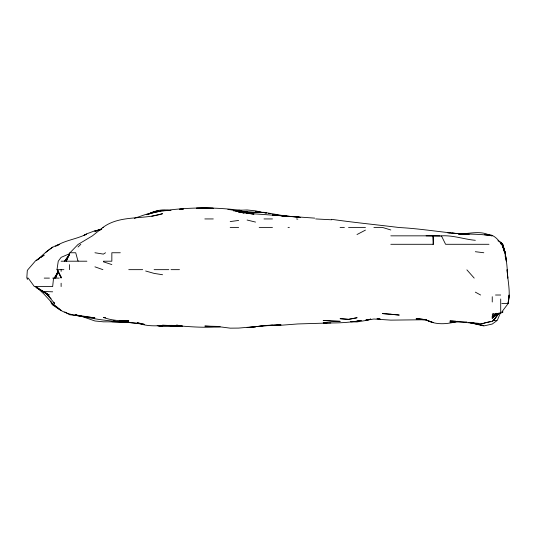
<?xml version="1.0" encoding="UTF-8"?>
<svg xmlns="http://www.w3.org/2000/svg" width="536" height="536" viewBox="0 0 536 536"><rect width="100%" height="100%" fill="white"/><g stroke="black" fill="none" stroke-linecap="round" stroke-linejoin="round"><path stroke-width="0.8" d="M505.187 256.59L505.341 252.751L502.446 244.295L501.281 243.378M26.8 278.11L27.309 270.486L27.899 269.655L35.765 260.556L44.22 255.049L40.964 257.414M493.783 313.895L492.249 314.17L500.704 313.225L503.063 311.925L501.837 311.925L508.215 303.47L509.153 295.014L508.021 303.47C510.895 292.254 507.686 280.924 507.096 269.655L507.766 278.11C507.224 266.714 506.326 255.21 502.781 244.295L500.704 242.165L497.884 240.744M53.54 278.11L52.669 286.566L34.364 286.566L28.22 278.11L27.309 278.11L27.309 279.504M61.124 277.125L57.325 269.655L61.124 278.11L61.124 277.125L56.997 269.655L58.25 261.206L61.124 257.347L69.579 253.709M58.049 270.425L55.577 278.11L57.218 274.265M500.39 312.964L497.294 320.374L492.249 324.046L483.794 325.935L468.424 322.357M69.245 254.908L66.27 261.206L69.579 253.193L78.028 244.47L92.44 235.84L103.394 227.096C120.607 214.708 143.206 220.008 162.569 213.69L151.809 216.196M57.56 272.476L54.303 278.11L57.7 272.904M494.138 318.967L493.308 320.374L492.249 321.024M498.875 313.225L493.817 320.374L492.249 321.379L483.794 323.168L490.715 321.412M69.579 254.205L64.622 261.206L69.579 254.265M498.808 313.225L493.375 320.374L499.11 313.225M78.028 247.009L80.822 244.295M36.368 260.663C43.577 254.54 50.217 246.868 59.67 244.295L56.87 245.81M45.292 252.751L52.669 247.049M496.262 314.391L492.249 317.352L498.587 313.279M37.714 259.786L39.664 258.365M105.532 252.751L103.394 254.111L94.939 252.751M55.496 246.399C64.856 240.115 76.588 239.311 86.484 234.111L83.837 235.498M83.837 235.458L86.484 233.937L94.939 230.741L100.319 229.79M356.996 234.534L365.445 230.118M492.249 318.485L492.249 316.079L496.477 314.002M158.12 210.481L147.963 214.233C154.509 211.043 161.785 208.846 169.101 210.353M492.249 316.079L500.704 312.629M134.342 218.36L145.658 214.44L162.569 210.675L154.113 212.464M146.429 214.695L154.113 211.666M365.9 320.374L370.698 319.141L365.445 320.555L356.996 321.928L350.846 321.855M101.853 228.912L94.939 231.304L101.083 229.408M148.733 214.125L153.343 212.705M101.083 229.341L94.939 231.043L100.319 229.897M370.825 319.161L365.445 320.374L373.9 319.014L390.811 320.126L424.619 319.744M457.664 321.285C447.634 324.133 436.706 325.238 427.085 320.374L433.075 322.531L424.619 319.51L416.171 318.485L426.763 319.858M495.324 313.614L496.859 313.332M456.9 321.392L449.979 322.612L458.434 321.808L466.89 322.009M356.996 320.957L361.284 320.374C348.809 322.84 335.884 323.175 323.181 322.853L327.02 322.88M230.192 221.576L238.647 220.437M264.007 325.587L256.322 326.618L264.007 325.774L280.911 325.252L297.822 323.945L330.866 322.94M453.054 321.292L449.979 321.647L456.129 321.325M240.182 212.015L247.103 211.264M350.846 321.593L353.15 321.352M233.381 210.869L235.766 210.635M280.911 324.421L238.647 328.086L230.192 328.153L221.737 327.054L204.832 326.076L217.127 326.404M177.939 325.948L171.018 326.504L162.569 326.411L157.189 325.587L162.569 326.33L157.953 325.667M244.027 213.1L233.709 210.481L247.103 209.965L255.551 210.862L262.473 212.49M220.202 326.672C206.648 327.865 193 327.014 179.473 325.901C165.349 323.898 150.797 328.675 137.203 322.618L144.124 324.22M167.333 210.541L162.569 210.876C188.344 207.238 214.474 206.963 240.296 210.353L238.647 210.306L241.87 210.387M169.57 210.393L171.018 210.32M264.777 325.54L272.462 325.071M264.007 325.573L280.911 325.017L277.072 325.044M183.312 209.087L179.473 209.241L183.312 209.047M244.027 211.981L264.007 212.41M162.569 325.164L182.548 326.102L171.018 326.002L177.939 325.861M167.761 210.427L162.569 210.481M137.203 323.228L120.299 321.861L103.394 321.835L94.939 320.97L78.799 315.382M247.103 212.45L264.007 212.33L287.062 216.323M49.439 278.11L44.22 278.11M488.973 244.295L445.59 244.295L441.53 236.054L426.113 235.84M238.647 211.981L260.161 212.517M452.284 233.06L458.434 233.642L466.89 233.502L458.434 233.971C468.946 234.024 480.397 230.051 490.125 235.545M80.34 315.57L78.028 315.738L69.579 314.733L64.749 311.925M80.34 315.677L78.028 315.684L80.34 315.751M250.942 212.524L255.551 212.511L242.486 212.055L247.103 212.243C240.436 212.939 234.393 209.757 227.887 209.496M204.832 218.936L213.288 218.936M264.007 218.936L272.462 218.936M102.979 227.391L103.394 227.391M230.192 227.391L238.647 227.391M259.19 227.391L272.462 227.391M288.033 227.391L289.366 227.391M340.085 227.391L344.387 227.391M348.541 227.391L365.445 227.391M373.9 227.391L382.356 227.391L390.811 229.978M390.811 235.84L440.11 235.84M390.811 244.295L433.55 244.295L433.075 235.954L433.075 244.295M503.291 248.141L502.473 244.295L504.416 251.98M69.894 252.751L75.71 252.751L78.028 261.206L61.124 261.206M120.299 252.751L111.843 252.751L111.843 261.206L103.394 261.206M86.892 261.206L78.477 261.206L78.028 260.798M56.997 269.655L63.905 269.655M128.754 269.655L142.677 269.655M154.113 269.655L168.82 269.655M171.018 269.655L179.473 269.655M52.669 278.11L59.194 278.11M495.532 295.014L500.704 295.014M501.77 303.47L508.215 303.47M494.192 320.374L496.524 320.374M122.603 321.868L127.213 321.881L123.374 321.868M447.674 232.678C462.488 234.661 477.536 233.381 492.249 235.84L484.564 234.688C492.798 233.247 497.019 238.319 501.636 244.295L500.704 242.955L501.709 244.295L505.133 252.751L506.332 261.206L505.133 252.751M242.486 212.477L246.332 212.524M447.674 232.805L449.979 232.838M162.669 210.481L167.681 210.574M162.569 325.325L179.473 326.216M331.637 219.787L315.691 218.936M120.299 321.861L117.223 321.365L120.299 321.848L111.843 321.674L128.754 322.531M120.299 320.555L128.754 321.319L119.615 320.374L128.754 320.769C120.178 321.01 111.515 320.421 103.394 317.453L105.699 317.754M455.359 321.104L449.979 320.943L475.338 323.429L483.794 323.59L481.489 323.469M44.22 291.497L52.669 291.812M238.647 211.888L254.017 214.112L247.103 213.341L314.726 218.125M478.413 323.315L473.804 322.927M176.398 325.091L177.939 325.185M280.911 215.613L272.462 214.929L300.127 217.368M423.085 319.624L416.171 319.067L426.763 320.086M458.434 233.642L466.89 234.507M331.637 219.325C354.122 222.541 376.748 224.745 399.26 227.539C421.886 228.698 444.25 232.792 466.89 234.373L458.434 233.616L469.194 234.473M263.236 212.551L255.551 211.821L261.702 212.531M297.822 217.006L280.911 215.633L285.527 216.249M282.452 215.995L284.757 216.256M475.338 251.706L483.794 252.751M144.124 324.314L120.299 321.406L128.754 322.176C110.644 321.5 92.587 318.994 74.96 314.833L94.939 317.928C80.219 315.758 63.06 316.126 52.669 303.59L59.824 309.272M300.127 217.388L297.822 217.067L299.356 217.294M261.702 212.47L255.551 211.599L260.932 212.464M469.965 322.357L471.499 322.585M285.527 216.316L272.462 214.36L280.147 215.693M264.777 212.839L266.312 213.073M162.569 274.74L154.113 273.4L145.658 271.002M264.777 212.745L266.312 213M268.616 213.382L270.157 213.636M475.338 240.309C463.935 239.257 453.014 235.137 441.53 235.84L441.53 236.054M296.509 218.936L297.822 219.164M469.194 322.364L483.794 325.56L469.194 322.37L475.338 323.523L473.033 322.913M233.709 210.481L247.103 212.96L238.647 211.707L244.027 213.033M247.103 220.028L255.551 222.085M239.411 212.095L240.952 212.497M103.394 261.816L111.843 264.57M94.939 266.834L102.885 269.655M475.338 292.14L480.604 295.014M35.765 287.531L49.225 295.014L44.22 292.489L35.765 286.566L48.032 295.014L45.855 292.978M61.124 310.304L52.669 304.997L51.382 303.47L50.759 301.165M41.748 290.345L44.22 292.234L41.58 290.17M38.358 288.783L44.22 294.338L52.555 303.47M500.704 242.305L502.781 244.295M500.704 243.733L501.267 244.295M45.754 292.978L54.645 303.47L53.855 302.317M45.835 292.844L51.108 298.733M500.704 242.62L502.353 244.295M466.89 269.863L474.206 278.11M503.974 250.446L504.852 252.751L502.594 244.295M502.373 245.066L505.153 252.751L502.467 244.295L503.317 248.141M502.467 244.295L504.805 252.751M500.704 299.008L500.704 303.47M500.704 304.073L500.704 311.925M492.249 296.71L492.249 301.996M69.579 264.637L69.579 269.655M61.124 269.655L61.124 271.384M61.124 283.222L61.124 286.566M497.147 313.962L492.249 318.036L497.16 313.962M367.75 319.811L365.445 320.374L367.75 319.818M356.996 317.754L348.541 319.416L340.085 318.679L348.541 319.295L356.996 317.754M255.551 326.846L247.103 327.556L255.551 326.88M204.832 207.935L196.377 208.196L213.288 208.229L204.832 207.935M340.085 321.319L331.637 321.232L323.181 320.387L340.085 321.319M289.366 216.47L287.062 216.437L289.366 216.477M390.811 314.203L382.356 313.573L399.26 315.067L390.811 314.203M380.051 319L376.976 318.659L380.051 318.994M114.918 320.984L113.384 320.742L114.918 320.99M78.028 315.557L75.723 314.994L78.028 315.604"/></g></svg>
